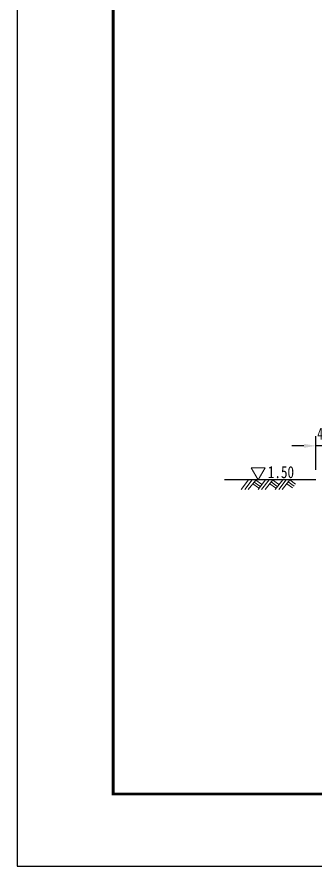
# Model space of a CAD drawing. Header units: millimetres. Extents: x 88 to 508, y 77 to 374.
# Drawn here: x 88.1 to 150.4, y 76.8 to 253.8 of the extents above; entities that cross this region are included whole.
import ezdxf

# ---------------------------------------------------------------- set-up
doc = ezdxf.new("R2010")
doc.units = ezdxf.units.MM
doc.header["$LTSCALE"] = 35
doc.header["$PDMODE"] = 2
doc.header["$PDSIZE"] = 5
for name, color, linetype in [('SG001轮廓', 2, 'Continuous'), ('SG002辅助', 7, 'Continuous'), ('SG003地层', 6, 'Continuous'), ('SG004标注', 9, 'Continuous')]:
    doc.layers.add(name, color=color, linetype=linetype)
doc.styles.add('GB', font='SIMFANG.TTF', dxfattribs={"width": 0.7})
doc.styles.add('文字', font='SIMFANG.TTF', dxfattribs={"width": 0.8, "height": 2})
doc.dimstyles.new('200', dxfattribs={"dimscale": 0, "dimtxt": 3, "dimasz": 2, "dimexe": 2, "dimexo": 0, "dimgap": 1, "dimtad": 1, "dimdec": 0, "dimlfac": 200, "dimdsep": 46, "dimtxsty": 'GB', "dimblk1": 'ARCHTICK', "dimblk2": 'ARCHTICK', "dimsah": 1, "dimcen": 2.5, "dimdle": 1.5, "dimclrd": 3, "dimclre": 3, "dimclrt": 7, "dimadec": 0, "dimazin": 0, "dimtfac": 1, "dimtdec": 4, "dimtmove": 1, "dimatfit": 3, "dimldrblk": 'ARCHTICK', "dimfxl": 1, "dimtolj": 1, "dimtzin": 0, "dimarcsym": 0})

# ---------------------------------------------------------------- blocks, each defined once
blk = doc.blocks.new('*D67')
at = {"layer": 'Defpoints', "color": 0, "transparency": 16777216}
for p in [(150.36, 164.43), (150.36, 159.44), (154.36, 159.44)]:
    blk.add_point(p, dxfattribs=at)
at = {"layer": 'SG002辅助', "color": 9, "lineweight": -2, "transparency": 16777216}
for p, q in [((150.36, 159.44), (150.36, 166.43)), ((154.36, 159.44), (154.36, 166.43)), ((147.86, 164.43), (145.36, 164.43)), ((154.36, 164.43), (150.36, 164.43)), ((156.86, 164.43), (159.36, 164.43))]:
    blk.add_line(p, q, dxfattribs=at)
at = {"layer": 'SG002辅助', "color": 9, "transparency": 16777216}
for points in [[(147.86, 164.85), (147.86, 164.01), (150.36, 164.43)], [(156.86, 164.85), (156.86, 164.01), (154.36, 164.43)]]:
    blk.add_solid(points, dxfattribs=at)
at = {"layer": 'SG002辅助', "color": 3, "lineweight": 13, "transparency": 16777216, "insert": (152.41, 166.95), "char_height": 2.5, "attachment_point": 5, "style": 'GB'}
blk.add_mtext('\\A1;400', dxfattribs=at)
blk = doc.blocks.new('_ARCHTICK')
at = {"color": 0, "linetype": 'ByBlock', "const_width": 0.15}
blk.add_lwpolyline([(-0.5, -0.5), (0.5, 0.5)], dxfattribs=at)

msp = doc.modelspace()

# ---------------------------------------------------------------- linework, layer by layer
at = {"layer": 'SG001轮廓', "color": 7}
msp.add_lwpolyline([(88.1107, 76.8442), (508.1107, 76.8442), (508.1107, 373.8442), (88.1107, 373.8442)], close=True, dxfattribs=at)
at = {"layer": 'SG001轮廓', "color": 7, "const_width": 0.6}
msp.add_lwpolyline([(108.1107, 91.8442), (493.1107, 91.8442), (493.1107, 358.8442), (108.1107, 358.8442)], close=True, dxfattribs=at)
at = {"layer": 'SG003地层', "color": 6}
msp.add_line((150.3607, 157.3192), (131.294, 157.3192), dxfattribs=at)
at = {"layer": 'SG003地层', "color": 6, "lineweight": 0}
for p, q in [((136.3326, 157.3192), (134.7752, 155.3383)), ((137.0776, 157.3192), (135.5202, 155.3383)), ((137.8164, 157.2979), (136.259, 155.317)), ((137.2073, 156.5232), (138.4103, 155.6479)), ((137.4902, 156.8829), (138.6932, 156.0076)), ((137.8164, 157.2979), (139.0194, 156.4226)), ((139.8552, 157.3405), (138.2977, 155.3596)), ((140.6001, 157.3405), (139.0427, 155.3596)), ((141.3557, 157.3405), (139.7815, 155.3383)), ((140.7298, 156.5445), (141.9328, 155.6692)), ((141.0127, 156.9042), (142.2157, 156.0289)), ((141.3389, 157.3192), (142.542, 156.4439)), ((143.4234, 157.3405), (141.866, 155.3596)), ((144.1684, 157.3405), (142.611, 155.3596)), ((144.9239, 157.3405), (143.3498, 155.3383)), ((144.2981, 156.5445), (145.5011, 155.6692)), ((144.5809, 156.9042), (145.784, 156.0289)), ((144.9072, 157.3192), (146.1102, 156.4439))]:
    msp.add_line(p, q, dxfattribs=at)
at = {"layer": 'SG004标注', "color": 4, "lineweight": 0}
for p, q in [((139.7723, 159.819), (136.8857, 159.819)), ((138.329, 157.3192), (136.8857, 159.819)), ((138.329, 157.3192), (139.7723, 159.819))]:
    msp.add_line(p, q, dxfattribs=at)

# ---------------------------------------------------------------- texts
at = {"layer": 'SG004标注', "color": 4, "lineweight": 0, "style": '文字', "width": 0.8}
msp.add_text('1.50', height=2.5, dxfattribs=at).set_placement((140.3456, 157.7037))

# ---------------------------------------------------------------- dimensions: what is measured, and where the dimension line sits
at = {"layer": 'SG002辅助', "lineweight": 13}
dim = msp.add_linear_dim(base=(150.3607, 164.4293), p1=(154.3607, 159.4422), p2=(150.3607, 159.4422), angle=180, dimstyle='200', override={"dimscale": 1, "dimtxt": 2.5, "dimasz": 2.5, "dimgap": 0.5, "dimlfac": 100, "dimzin": 0, "dimdle": 0, "dimclrd": 9, "dimclre": 9, "dimclrt": 3}, dxfattribs=at)
dim.commit()
dim.dimension.update_dxf_attribs({"geometry": '*D67', "text_midpoint": (152.4067, 165.1971), "dimtype": 160})

doc.saveas('drawing.dxf')
